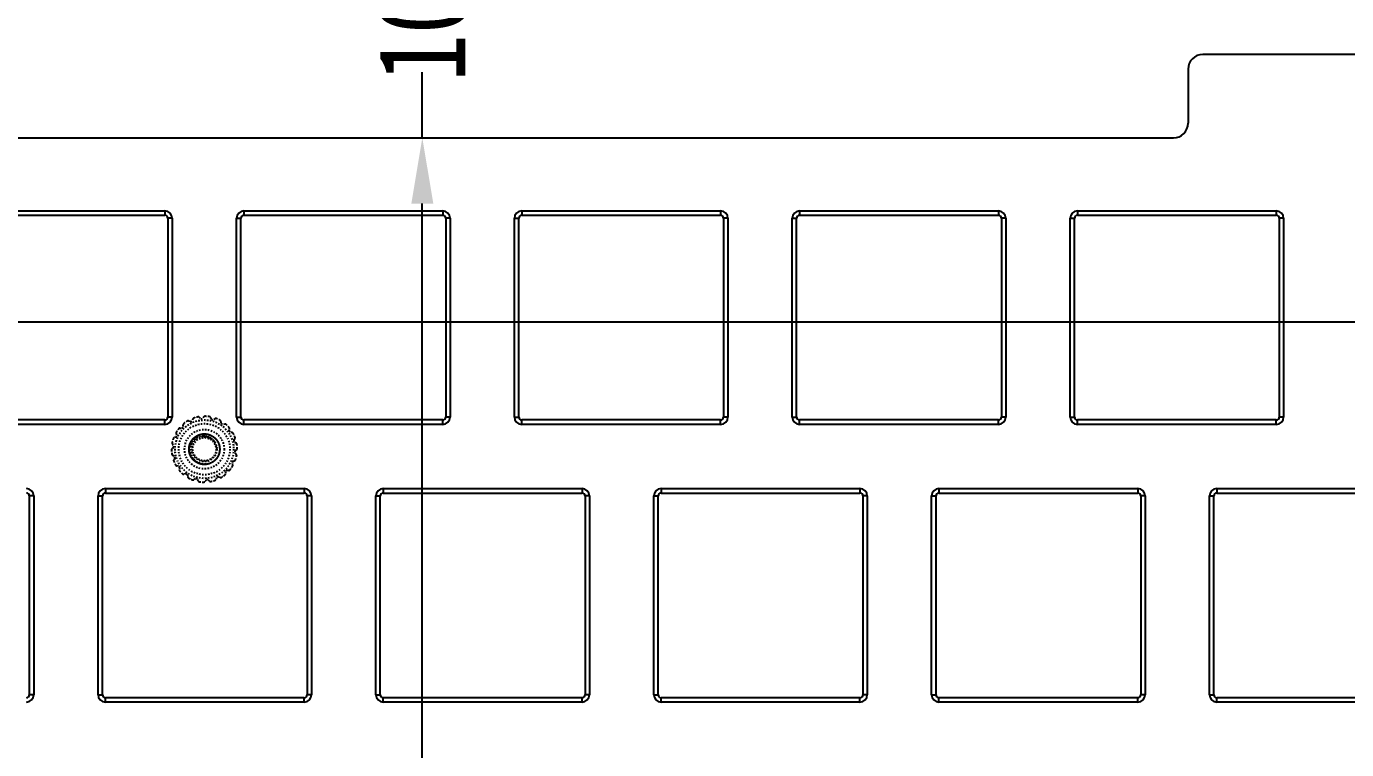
# Model space of a CAD drawing. Header units: inches. Extents: x 1466 to 2556, y -36 to 323.
# Drawn here: x 2303.3 to 2393.6, y 199.4 to 248.9 of the extents above; entities that cross this region are included whole.
import ezdxf

# ---------------------------------------------------------------- set-up
doc = ezdxf.new("R2010")
doc.units = ezdxf.units.IN
doc.header["$LTSCALE"] = 0.909449
doc.header["$MEASUREMENT"] = 0
doc.header["$PDMODE"] = 3
doc.header["$PDSIZE"] = 0.3125
doc.linetypes.add('HIDDEN', pattern=[0.2, 0.1, -0.1])
doc.linetypes.add('PHANTOM', pattern=[0.8, 0.45, -0.05, 0.1, -0.05, 0.1, -0.05])
doc.layers.get('0').update_dxf_attribs({"linetype": 'CONTINUOUS'})
doc.layers.get('Defpoints').update_dxf_attribs({"linetype": 'CONTINUOUS'})
doc.layers.add('DEFAULT_2', color=8, linetype='HIDDEN')
doc.layers.add('DEFAULT_3', color=7, linetype='PHANTOM')
doc.styles.get("Standard").update_dxf_attribs({"font": 'txt', "width": 0.8})
doc.dimstyles.get("Standard").update_dxf_attribs({"dimtxt": 6, "dimasz": 4.5, "dimexe": 1, "dimexo": 1, "dimgap": 0.09, "dimtad": 0, "dimzin": 1, "dimdsep": 46, "dimtxsty": 'STANDARD', "dimcen": 0.09, "dimclrd": 5, "dimclre": 5, "dimclrt": 1, "dimadec": 0, "dimazin": 0, "dimtp": 0.01, "dimtm": 0.01, "dimtfac": 1, "dimtofl": 0, "dimtmove": 0, "dimatfit": 3, "dimfxl": 1, "dimtolj": 1, "dimtzin": 4, "dimarcsym": 0})

# ---------------------------------------------------------------- blocks, each defined once
blk = doc.blocks.new('*D49')
at = {"layer": 'DEFAULT_3', "color": 3, "linetype": 'ByBlock', "lineweight": -2}
for p, q in [((2161.683, 224.462), (2161.683, 229.641)), ((2474.278, 224.462), (2474.278, 229.641)), ((2161.683, 228.641), (2157.183, 228.641)), ((2469.778, 228.641), (2166.183, 228.641))]:
    blk.add_line(p, q, dxfattribs=at)
at = {"layer": 'DEFAULT_3', "color": 3, "linetype": 'ByBlock'}
for points in [[(2166.183, 229.391), (2166.183, 227.891), (2161.683, 228.641)], [(2469.778, 229.391), (2469.778, 227.891), (2474.278, 228.641)]]:
    blk.add_solid(points, dxfattribs=at)
at = {"layer": 'Defpoints', "color": 0, "linetype": 'ByBlock'}
for p in [(2161.683, 228.641), (2161.683, 223.462), (2474.278, 223.462)]:
    blk.add_point(p, dxfattribs=at)
at = {"layer": 'DEFAULT_3', "color": 3, "linetype": 'ByBlock', "insert": (2137.493, 228.641), "char_height": 6, "attachment_point": 5}
blk.add_mtext('\\A1;312.60%%P0.10', dxfattribs=at)
blk = doc.blocks.new('*D52')
at = {"layer": 'DEFAULT_3', "color": 3, "linetype": 'ByBlock', "lineweight": -2}
for p, q in [((2330.352, 241.247), (2330.352, 245.747)), ((2320.713, 241.247), (2331.352, 241.247)), ((2330.352, 138.447), (2330.352, 236.747)), ((2316.713, 133.947), (2331.352, 133.947))]:
    blk.add_line(p, q, dxfattribs=at)
at = {"layer": 'DEFAULT_3', "color": 3, "linetype": 'ByBlock'}
for points in [[(2329.602, 236.747), (2331.102, 236.747), (2330.352, 241.247)], [(2329.602, 138.447), (2331.102, 138.447), (2330.352, 133.947)]]:
    blk.add_solid(points, dxfattribs=at)
at = {"layer": 'Defpoints', "color": 0, "linetype": 'ByBlock'}
for p in [(2319.713, 241.247), (2315.713, 133.947), (2330.352, 133.947)]:
    blk.add_point(p, dxfattribs=at)
at = {"layer": 'DEFAULT_3', "color": 3, "linetype": 'ByBlock', "insert": (2330.352, 263.037), "char_height": 6, "attachment_point": 5, "rotation": 90}
blk.add_mtext('\\A1;107.30%%P0.1', dxfattribs=at)

msp = doc.modelspace()

# ---------------------------------------------------------------- linework, layer by layer
at = {"color": 7, "linetype": 'Continuous'}
for p, q in [((2445.713, 246.947), (2383.713, 246.947)), ((2382.713, 245.947), (2382.713, 242.247)), ((2257.713, 241.247), (2381.713, 241.247)), ((2299.148, 236.247), (2312.748, 236.247)), ((2299.148, 235.947), (2312.748, 235.947)), ((2312.748, 236.247), (2312.748, 235.947)), ((2312.948, 235.747), (2312.948, 222.147)), ((2313.248, 235.747), (2312.948, 235.747)), ((2313.248, 235.747), (2313.248, 222.147)), ((2317.648, 222.147), (2317.648, 235.747)), ((2317.648, 235.747), (2317.948, 235.747)), ((2317.948, 222.147), (2317.948, 235.747)), ((2318.148, 236.247), (2318.148, 235.947)), ((2318.148, 236.247), (2331.748, 236.247)), ((2318.148, 235.947), (2331.748, 235.947)), ((2331.748, 236.247), (2331.748, 235.947)), ((2331.948, 235.747), (2331.948, 222.147)), ((2332.248, 235.747), (2331.948, 235.747)), ((2332.248, 235.747), (2332.248, 222.147)), ((2336.648, 222.147), (2336.648, 235.747)), ((2336.648, 235.747), (2336.948, 235.747)), ((2336.948, 222.147), (2336.948, 235.747)), ((2337.148, 236.247), (2337.148, 235.947)), ((2337.148, 236.247), (2350.748, 236.247)), ((2337.148, 235.947), (2350.748, 235.947)), ((2350.748, 236.247), (2350.748, 235.947)), ((2350.948, 235.747), (2350.948, 222.147)), ((2351.248, 235.747), (2350.948, 235.747)), ((2351.248, 235.747), (2351.248, 222.147)), ((2355.648, 222.147), (2355.648, 235.747)), ((2355.648, 235.747), (2355.948, 235.747)), ((2355.948, 222.147), (2355.948, 235.747)), ((2356.148, 236.247), (2356.148, 235.947)), ((2356.148, 236.247), (2369.748, 236.247)), ((2356.148, 235.947), (2369.748, 235.947)), ((2369.748, 236.247), (2369.748, 235.947)), ((2370.248, 235.747), (2369.948, 235.747)), ((2369.948, 235.747), (2369.948, 222.147)), ((2370.248, 235.747), (2370.248, 222.147)), ((2374.648, 235.747), (2374.948, 235.747)), ((2374.648, 222.147), (2374.648, 235.747)), ((2374.948, 222.147), (2374.948, 235.747)), ((2375.148, 236.247), (2388.748, 236.247)), ((2375.148, 236.247), (2375.148, 235.947)), ((2375.148, 235.947), (2388.748, 235.947)), ((2388.748, 236.247), (2388.748, 235.947)), ((2389.248, 235.747), (2388.948, 235.747)), ((2388.948, 235.747), (2388.948, 222.147)), ((2389.248, 235.747), (2389.248, 222.147)), ((2313.248, 222.147), (2312.948, 222.147)), ((2317.648, 222.147), (2317.948, 222.147)), ((2332.248, 222.147), (2331.948, 222.147)), ((2336.648, 222.147), (2336.948, 222.147)), ((2351.248, 222.147), (2350.948, 222.147)), ((2355.648, 222.147), (2355.948, 222.147)), ((2370.248, 222.147), (2369.948, 222.147)), ((2374.648, 222.147), (2374.948, 222.147)), ((2389.248, 222.147), (2388.948, 222.147)), ((2312.748, 221.947), (2299.148, 221.947)), ((2312.748, 221.647), (2299.148, 221.647)), ((2312.748, 221.647), (2312.748, 221.947)), ((2318.148, 221.647), (2318.148, 221.947)), ((2331.748, 221.947), (2318.148, 221.947)), ((2331.748, 221.647), (2318.148, 221.647)), ((2331.748, 221.647), (2331.748, 221.947)), ((2337.148, 221.647), (2337.148, 221.947)), ((2350.748, 221.947), (2337.148, 221.947)), ((2350.748, 221.647), (2337.148, 221.647)), ((2350.748, 221.647), (2350.748, 221.947)), ((2369.748, 221.947), (2356.148, 221.947)), ((2356.148, 221.647), (2356.148, 221.947)), ((2369.748, 221.647), (2356.148, 221.647)), ((2369.748, 221.647), (2369.748, 221.947)), ((2388.748, 221.947), (2375.148, 221.947)), ((2375.148, 221.647), (2375.148, 221.947)), ((2388.748, 221.647), (2375.148, 221.647)), ((2388.748, 221.647), (2388.748, 221.947)), ((2303.478, 216.747), (2303.478, 203.147)), ((2303.778, 216.747), (2303.478, 216.747)), ((2303.778, 216.747), (2303.778, 203.147)), ((2308.178, 203.147), (2308.178, 216.747)), ((2308.178, 216.747), (2308.478, 216.747)), ((2308.478, 203.147), (2308.478, 216.747)), ((2308.678, 217.247), (2308.678, 216.947)), ((2308.678, 217.247), (2322.278, 217.247)), ((2308.678, 216.947), (2322.278, 216.947)), ((2322.278, 217.247), (2322.278, 216.947)), ((2322.478, 216.747), (2322.478, 203.147)), ((2322.778, 216.747), (2322.478, 216.747)), ((2322.778, 216.747), (2322.778, 203.147)), ((2327.178, 203.147), (2327.178, 216.747)), ((2327.178, 216.747), (2327.478, 216.747)), ((2327.478, 203.147), (2327.478, 216.747)), ((2327.678, 217.247), (2327.678, 216.947)), ((2327.678, 217.247), (2341.278, 217.247)), ((2327.678, 216.947), (2341.278, 216.947)), ((2341.278, 217.247), (2341.278, 216.947)), ((2341.478, 216.747), (2341.478, 203.147)), ((2341.778, 216.747), (2341.478, 216.747)), ((2341.778, 216.747), (2341.778, 203.147)), ((2346.178, 203.147), (2346.178, 216.747)), ((2346.178, 216.747), (2346.478, 216.747)), ((2346.478, 203.147), (2346.478, 216.747)), ((2346.678, 217.247), (2346.678, 216.947)), ((2346.678, 217.247), (2360.278, 217.247)), ((2346.678, 216.947), (2360.278, 216.947)), ((2360.278, 217.247), (2360.278, 216.947)), ((2360.778, 216.747), (2360.478, 216.747)), ((2360.478, 216.747), (2360.478, 203.147)), ((2360.778, 216.747), (2360.778, 203.147)), ((2365.178, 216.747), (2365.478, 216.747)), ((2365.178, 203.147), (2365.178, 216.747)), ((2365.478, 203.147), (2365.478, 216.747)), ((2365.678, 217.247), (2379.278, 217.247)), ((2365.678, 217.247), (2365.678, 216.947)), ((2365.678, 216.947), (2379.278, 216.947)), ((2379.278, 217.247), (2379.278, 216.947)), ((2379.778, 216.747), (2379.478, 216.747)), ((2379.478, 216.747), (2379.478, 203.147)), ((2379.778, 216.747), (2379.778, 203.147)), ((2384.178, 216.747), (2384.478, 216.747)), ((2384.178, 203.147), (2384.178, 216.747)), ((2384.478, 203.147), (2384.478, 216.747)), ((2384.678, 217.247), (2398.278, 217.247)), ((2384.678, 217.247), (2384.678, 216.947)), ((2384.678, 216.947), (2398.278, 216.947)), ((2303.778, 203.147), (2303.478, 203.147)), ((2308.178, 203.147), (2308.478, 203.147)), ((2322.778, 203.147), (2322.478, 203.147)), ((2327.178, 203.147), (2327.478, 203.147)), ((2341.778, 203.147), (2341.478, 203.147)), ((2346.178, 203.147), (2346.478, 203.147)), ((2360.778, 203.147), (2360.478, 203.147)), ((2365.178, 203.147), (2365.478, 203.147)), ((2379.778, 203.147), (2379.478, 203.147)), ((2384.178, 203.147), (2384.478, 203.147)), ((2308.678, 202.647), (2308.678, 202.947)), ((2322.278, 202.947), (2308.678, 202.947)), ((2322.278, 202.647), (2308.678, 202.647)), ((2322.278, 202.647), (2322.278, 202.947)), ((2327.678, 202.647), (2327.678, 202.947)), ((2341.278, 202.947), (2327.678, 202.947)), ((2341.278, 202.647), (2327.678, 202.647)), ((2341.278, 202.647), (2341.278, 202.947)), ((2360.278, 202.947), (2346.678, 202.947)), ((2346.678, 202.647), (2346.678, 202.947)), ((2360.278, 202.647), (2346.678, 202.647)), ((2360.278, 202.647), (2360.278, 202.947)), ((2379.278, 202.947), (2365.678, 202.947)), ((2365.678, 202.647), (2365.678, 202.947)), ((2379.278, 202.647), (2365.678, 202.647)), ((2379.278, 202.647), (2379.278, 202.947)), ((2398.278, 202.947), (2384.678, 202.947)), ((2384.678, 202.647), (2384.678, 202.947)), ((2398.278, 202.647), (2384.678, 202.647))]:
    msp.add_line(p, q, dxfattribs=at)
for centre, radius, start, end in [((2383.713, 245.947), 1, 90, 180), ((2381.713, 242.247), 1, 270, 0), ((2312.748, 235.747), 0.5, 0, 90), ((2312.748, 235.747), 0.2, 0, 90), ((2318.148, 235.747), 0.5, 90, 180), ((2318.148, 235.747), 0.2, 90, 180), ((2331.748, 235.747), 0.5, 0, 90), ((2331.748, 235.747), 0.2, 0, 90), ((2337.148, 235.747), 0.5, 90, 180), ((2337.148, 235.747), 0.2, 90, 180), ((2350.748, 235.747), 0.5, 0, 90), ((2350.748, 235.747), 0.2, 0, 90), ((2356.148, 235.747), 0.5, 90, 180), ((2356.148, 235.747), 0.2, 90, 180), ((2369.748, 235.747), 0.5, 0, 90), ((2369.748, 235.747), 0.2, 0, 90), ((2375.148, 235.747), 0.5, 90, 180), ((2375.148, 235.747), 0.2, 90, 180), ((2388.748, 235.747), 0.5, 0, 90), ((2388.748, 235.747), 0.2, 0, 90), ((2312.748, 222.147), 0.5, 270, 0), ((2312.748, 222.147), 0.2, 270, 0), ((2318.148, 222.147), 0.5, 180, 270), ((2318.148, 222.147), 0.2, 180, 270), ((2331.748, 222.147), 0.5, 270, 360), ((2331.748, 222.147), 0.2, 270, 0), ((2337.148, 222.147), 0.5, 180, 270), ((2337.148, 222.147), 0.2, 180, 270), ((2350.748, 222.147), 0.5, 270, 0), ((2350.748, 222.147), 0.2, 270, 0), ((2356.148, 222.147), 0.5, 180, 270), ((2356.148, 222.147), 0.2, 180, 270), ((2369.748, 222.147), 0.5, 270, 0), ((2369.748, 222.147), 0.2, 270, 0), ((2375.148, 222.147), 0.5, 180, 270), ((2375.148, 222.147), 0.2, 180, 270), ((2388.748, 222.147), 0.5, 270, 360), ((2388.748, 222.147), 0.2, 270, 0), ((2303.278, 216.747), 0.5, 0, 90), ((2303.278, 216.747), 0.2, 0, 90), ((2308.678, 216.747), 0.5, 90, 180), ((2308.678, 216.747), 0.2, 90, 180), ((2322.278, 216.747), 0.5, 0, 90), ((2322.278, 216.747), 0.2, 0, 90), ((2327.678, 216.747), 0.5, 90, 180), ((2327.678, 216.747), 0.2, 90, 180), ((2341.278, 216.747), 0.5, 0, 90), ((2341.278, 216.747), 0.2, 0, 90), ((2346.678, 216.747), 0.5, 90, 180), ((2346.678, 216.747), 0.2, 90, 180), ((2360.278, 216.747), 0.5, 0, 90), ((2360.278, 216.747), 0.2, 0, 90), ((2365.678, 216.747), 0.5, 90, 180), ((2365.678, 216.747), 0.2, 90, 180), ((2379.278, 216.747), 0.5, 0, 90), ((2379.278, 216.747), 0.2, 0, 90), ((2384.678, 216.747), 0.5, 90, 180), ((2384.678, 216.747), 0.2, 90, 180), ((2303.278, 203.147), 0.5, 270, 0), ((2303.278, 203.147), 0.2, 270, 0), ((2308.678, 203.147), 0.5, 180, 270), ((2308.678, 203.147), 0.2, 180, 270), ((2322.278, 203.147), 0.5, 270, 0), ((2322.278, 203.147), 0.2, 270, 0), ((2327.678, 203.147), 0.5, 180, 270), ((2327.678, 203.147), 0.2, 180, 270), ((2341.278, 203.147), 0.5, 270, 360), ((2341.278, 203.147), 0.2, 270, 0), ((2346.678, 203.147), 0.5, 180, 270), ((2346.678, 203.147), 0.2, 180, 270), ((2360.278, 203.147), 0.5, 270, 0), ((2360.278, 203.147), 0.2, 270, 0), ((2365.678, 203.147), 0.5, 180, 270), ((2365.678, 203.147), 0.2, 180, 270), ((2379.278, 203.147), 0.5, 270, 360), ((2379.278, 203.147), 0.2, 270, 0), ((2384.678, 203.147), 0.5, 180, 270), ((2384.678, 203.147), 0.2, 180, 270)]:
    msp.add_arc(centre, radius, start, end, dxfattribs=at)
at = {"layer": 'DEFAULT_2', "color": 8, "linetype": 'HIDDEN'}
for p, q in [((2315.194, 222.051), (2315.088, 222.138)), ((2315.418, 222.162), (2315.333, 222.063)), ((2315.929, 222.011), (2315.859, 222.129)), ((2313.771, 221.394), (2313.901, 221.395)), ((2314, 221.494), (2314.002, 221.624)), ((2314.49, 221.837), (2314.36, 221.883)), ((2314.662, 222.018), (2314.616, 221.896)), ((2316.177, 222.038), (2316.064, 221.975)), ((2316.606, 221.722), (2316.581, 221.857)), ((2316.849, 221.663), (2316.721, 221.642)), ((2317.143, 221.219), (2317.166, 221.355)), ((2313.262, 220.302), (2313.344, 220.201)), ((2313.499, 220.779), (2313.37, 220.73)), ((2313.515, 221.028), (2313.558, 220.905)), ((2315.448, 220.797), (2315.448, 220.994)), ((2317.351, 221.08), (2317.224, 221.105)), ((2317.476, 220.563), (2317.544, 220.682)), ((2317.624, 220.361), (2317.512, 220.428)), ((2313.332, 220.062), (2313.228, 219.972)), ((2313.384, 219.466), (2313.273, 219.532)), ((2317.552, 219.693), (2317.635, 219.592)), ((2317.565, 219.832), (2317.669, 219.921)), ((2313.42, 219.331), (2313.353, 219.211)), ((2313.673, 218.789), (2313.546, 218.813)), ((2313.753, 218.675), (2313.731, 218.539)), ((2317.125, 218.5), (2316.996, 218.498)), ((2317.339, 218.988), (2317.382, 218.866)), ((2317.398, 219.115), (2317.526, 219.164)), ((2314.176, 218.252), (2314.048, 218.231)), ((2314.291, 218.172), (2314.316, 218.037)), ((2314.833, 217.919), (2314.719, 217.855)), ((2314.968, 217.883), (2315.038, 217.764)), ((2315.563, 217.831), (2315.479, 217.732)), ((2315.703, 217.843), (2315.809, 217.756)), ((2316.28, 217.998), (2316.234, 217.876)), ((2316.407, 218.057), (2316.537, 218.011)), ((2316.897, 218.4), (2316.895, 218.27))]:
    msp.add_line(p, q, dxfattribs=at)
for radius in [2, 1.75, 1.35, 0.85, 0.8]:
    msp.add_circle((2315.448, 219.947), radius, dxfattribs=at)
for centre, radius, start, end in [((2314.756, 221.982), 0.1, 108.78772, 159.31073), ((2315.448, 219.947), 2.25, 101.21228, 108.78772), ((2315.03, 222.056), 0.1, 50.68927, 101.21228), ((2315.494, 222.096), 0.1, 88.78772, 139.31073), ((2315.448, 219.947), 2.25, 81.21228, 88.78772), ((2315.777, 222.072), 0.1, 30.68927, 81.21228), ((2315.448, 219.947), 2.25, 141.21228, 148.78772), ((2313.772, 221.294), 0.1, 90.68927, 141.21228), ((2313.9, 221.495), 0.1, 270.68927, 359.31073), ((2314.102, 221.623), 0.1, 128.78772, 179.31073), ((2315.448, 219.947), 2.25, 121.21228, 128.78772), ((2314.334, 221.786), 0.1, 70.68927, 121.21228), ((2314.523, 221.931), 0.1, 250.68927, 339.31073), ((2315.258, 222.128), 0.1, 230.68927, 319.31073), ((2316.015, 222.062), 0.1, 210.68927, 299.31073), ((2316.226, 221.951), 0.1, 68.78772, 119.31073), ((2315.448, 219.947), 2.25, 61.21228, 68.78772), ((2316.484, 221.831), 0.1, 10.68927, 61.21228), ((2316.704, 221.741), 0.1, 190.68927, 279.31073), ((2316.865, 221.564), 0.1, 48.78772, 99.31073), ((2315.448, 219.947), 2.25, 41.21228, 48.78772), ((2317.066, 221.363), 0.1, 350.68927, 41.21228), ((2317.242, 221.203), 0.1, 170.68927, 259.31073), ((2313.339, 220.365), 0.1, 168.78772, 219.31073), ((2315.448, 219.947), 2.25, 161.21228, 168.78772), ((2313.413, 220.639), 0.1, 110.68927, 161.21228), ((2313.464, 220.872), 0.1, 290.68927, 19.31073), ((2313.61, 221.061), 0.1, 148.78772, 199.31073), ((2317.333, 220.982), 0.1, 28.78772, 79.31073), ((2315.448, 219.947), 2.25, 21.21228, 28.78772), ((2317.564, 220.514), 0.1, 150.68927, 239.31073), ((2317.453, 220.725), 0.1, 330.68927, 21.21228), ((2317.573, 220.275), 0.1, 8.78772, 59.31073), ((2315.448, 219.947), 2.25, 1.21228, 8.78772), ((2313.299, 219.901), 0.1, 130.68927, 181.21228), ((2315.448, 219.947), 2.25, 181.21228, 188.78772), ((2313.324, 219.618), 0.1, 188.78772, 239.31073), ((2313.267, 220.138), 0.1, 310.68927, 39.31073), ((2313.333, 219.38), 0.1, 330.68927, 59.31073), ((2317.63, 219.756), 0.1, 130.68927, 219.31073), ((2315.448, 219.947), 2.25, 341.21228, 348.78772), ((2317.557, 219.529), 0.1, 348.78772, 39.31073), ((2317.598, 219.992), 0.1, 310.68927, 1.21228), ((2313.444, 219.169), 0.1, 150.68927, 201.21228), ((2315.448, 219.947), 2.25, 201.21228, 208.78772), ((2313.564, 218.911), 0.1, 208.78772, 259.31073), ((2313.655, 218.691), 0.1, 350.68927, 79.31073), ((2313.831, 218.53), 0.1, 170.68927, 221.21228), ((2316.997, 218.398), 0.1, 90.68927, 179.31073), ((2317.124, 218.6), 0.1, 270.68927, 321.21228), ((2315.448, 219.947), 2.25, 321.21228, 328.78772), ((2317.433, 219.021), 0.1, 110.68927, 199.31073), ((2317.287, 218.833), 0.1, 328.78772, 19.31073), ((2317.484, 219.254), 0.1, 290.68927, 341.21228), ((2315.448, 219.947), 2.25, 221.21228, 228.78772), ((2314.032, 218.329), 0.1, 228.78772, 279.31073), ((2314.192, 218.153), 0.1, 10.68927, 99.31073), ((2314.413, 218.063), 0.1, 190.68927, 241.21228), ((2315.448, 219.947), 2.25, 241.21228, 248.78772), ((2314.67, 217.942), 0.1, 248.78772, 299.31073), ((2314.882, 217.832), 0.1, 30.68927, 119.31073), ((2315.12, 217.822), 0.1, 210.68927, 261.21228), ((2315.448, 219.947), 2.25, 261.21228, 268.78772), ((2315.403, 217.797), 0.1, 268.78772, 319.31073), ((2315.639, 217.765), 0.1, 50.68927, 139.31073), ((2315.866, 217.838), 0.1, 230.68927, 281.21228), ((2315.448, 219.947), 2.25, 281.21228, 288.78772), ((2316.141, 217.911), 0.1, 288.78772, 339.31073), ((2316.374, 217.962), 0.1, 70.68927, 159.31073), ((2316.563, 218.108), 0.1, 250.68927, 301.21228), ((2315.448, 219.947), 2.25, 301.21228, 308.78772), ((2316.795, 218.271), 0.1, 308.78772, 359.31073)]:
    msp.add_arc(centre, radius, start, end, dxfattribs=at)
for points, knots in [([(2315.448, 220.994), (2315.544, 220.994), (2315.737, 220.968), (2316.004, 220.85), (2316.229, 220.666), (2316.394, 220.426), (2316.49, 220.15), (2316.505, 219.859), (2316.442, 219.575), (2316.303, 219.319), (2316.1, 219.109), (2315.848, 218.964), (2315.612, 218.904), (2315.42, 218.896), (2315.228, 218.915), (2315.042, 218.973), (2314.874, 219.067), (2314.759, 219.154), (2314.656, 219.257), (2314.569, 219.372), (2314.498, 219.498), (2314.446, 219.633), (2314.412, 219.774), (2314.398, 219.917), (2314.404, 220.062), (2314.43, 220.204), (2314.475, 220.342), (2314.538, 220.472), (2314.619, 220.592), (2314.715, 220.7), (2314.826, 220.793), (2314.948, 220.871), (2315.079, 220.931), (2315.264, 220.986), (2315.458, 221.002), (2315.649, 220.978), (2315.835, 220.929), (2316.009, 220.84), (2316.16, 220.72), (2316.292, 220.581), (2316.419, 220.373), (2316.499, 220.093), (2316.499, 219.802), (2316.395, 219.43), (2316.077, 219.041), (2315.602, 218.879), (2315.217, 218.912), (2314.944, 219.013), (2314.709, 219.186), (2314.56, 219.378), (2314.475, 219.551), (2314.415, 219.734), (2314.393, 219.927), (2314.412, 220.119), (2314.456, 220.306), (2314.539, 220.483), (2314.655, 220.636), (2314.758, 220.739), (2314.873, 220.826), (2314.999, 220.897), (2315.134, 220.95), (2315.275, 220.983), (2315.418, 220.997), (2315.563, 220.991), (2315.705, 220.966), (2315.843, 220.921), (2315.973, 220.857), (2316.093, 220.777), (2316.201, 220.68), (2316.295, 220.57), (2316.372, 220.448), (2316.432, 220.316), (2316.474, 220.178), (2316.503, 219.987), (2316.489, 219.745), (2316.396, 219.469), (2316.229, 219.229), (2316.005, 219.043), (2315.738, 218.927), (2315.45, 218.886), (2315.161, 218.926), (2314.894, 219.042), (2314.669, 219.228), (2314.502, 219.467), (2314.408, 219.742), (2314.391, 220.033), (2314.433, 220.223), (2314.467, 220.313)], [0, 0, 0, 0, 0.015621, 0.031242, 0.046862, 0.062483, 0.078103, 0.093723, 0.109344, 0.124965, 0.140586, 0.156207, 0.171827, 0.179656, 0.187485, 0.203106, 0.210935, 0.218764, 0.226593, 0.234422, 0.242251, 0.25008, 0.257908, 0.265738, 0.273566, 0.281395, 0.289224, 0.297053, 0.304882, 0.312711, 0.32054, 0.328369, 0.336198, 0.344027, 0.359649, 0.367478, 0.375306, 0.390927, 0.398756, 0.406585, 0.422206, 0.437826, 0.453447, 0.469068, 0.500019, 0.530969, 0.54659, 0.562211, 0.577831, 0.593452, 0.60128, 0.609109, 0.62473, 0.632559, 0.640388, 0.65601, 0.663839, 0.671669, 0.679498, 0.687327, 0.695156, 0.702984, 0.710814, 0.718643, 0.726472, 0.7343, 0.742129, 0.749958, 0.757787, 0.765615, 0.773444, 0.781273, 0.789102, 0.796931, 0.812552, 0.828172, 0.843793, 0.859414, 0.875036, 0.890657, 0.906277, 0.921898, 0.937518, 0.953138, 0.968758, 0.984379, 1, 1, 1, 1]), ([(2314.762, 219.155), (2314.69, 219.218), (2314.561, 219.364), (2314.458, 219.584), (2314.412, 219.771), (2314.393, 219.963), (2314.42, 220.205), (2314.528, 220.475), (2314.707, 220.705), (2314.941, 220.879), (2315.214, 220.981), (2315.504, 221.007), (2315.79, 220.951), (2316.051, 220.82), (2316.265, 220.623), (2316.393, 220.417), (2316.459, 220.236), (2316.489, 220.094), (2316.499, 219.95), (2316.49, 219.805), (2316.46, 219.664), (2316.396, 219.482), (2316.294, 219.316), (2316.162, 219.176), (2316.05, 219.085), (2315.925, 219.011), (2315.792, 218.954), (2315.653, 218.916), (2315.509, 218.898), (2315.365, 218.9), (2315.222, 218.921), (2315.083, 218.961), (2314.907, 219.041), (2314.75, 219.156), (2314.621, 219.299), (2314.513, 219.458), (2314.439, 219.639), (2314.404, 219.828), (2314.396, 220.021), (2314.435, 220.26), (2314.538, 220.481), (2314.654, 220.634), (2314.79, 220.771), (2314.993, 220.905), (2315.271, 220.992), (2315.562, 221.002), (2315.844, 220.93), (2316.097, 220.786), (2316.267, 220.612), (2316.371, 220.45), (2316.452, 220.275), (2316.505, 220.038), (2316.493, 219.795), (2316.443, 219.609), (2316.369, 219.431), (2316.259, 219.271), (2316.119, 219.138), (2315.963, 219.026), (2315.785, 218.946), (2315.596, 218.906), (2315.452, 218.896), (2315.308, 218.906), (2315.166, 218.935), (2315.029, 218.983), (2314.901, 219.05), (2314.783, 219.134), (2314.678, 219.233), (2314.587, 219.345), (2314.488, 219.51), (2314.424, 219.694), (2314.399, 219.885), (2314.401, 220.03), (2314.422, 220.173), (2314.463, 220.312), (2314.522, 220.444), (2314.625, 220.607), (2314.761, 220.747), (2314.92, 220.855), (2315.092, 220.94), (2315.328, 221), (2315.619, 220.994), (2315.897, 220.907), (2316.142, 220.75), (2316.334, 220.53), (2316.46, 220.267), (2316.508, 219.98), (2316.483, 219.738), (2316.423, 219.555), (2316.339, 219.382), (2316.191, 219.189), (2316.035, 219.073), (2315.95, 219.027)], [0, 0, 0, 0, 0.01561, 0.031221, 0.039045, 0.046868, 0.062479, 0.078089, 0.093699, 0.10931, 0.12492, 0.140531, 0.156141, 0.171752, 0.187361, 0.202972, 0.210796, 0.21862, 0.226444, 0.234268, 0.242091, 0.249915, 0.265526, 0.27335, 0.281173, 0.288997, 0.296821, 0.304645, 0.312468, 0.320292, 0.328116, 0.33594, 0.343764, 0.359376, 0.367199, 0.375023, 0.390634, 0.398458, 0.406281, 0.421892, 0.437502, 0.445326, 0.45315, 0.46876, 0.48437, 0.499981, 0.515591, 0.531202, 0.546813, 0.554636, 0.56246, 0.57807, 0.593681, 0.601504, 0.609328, 0.624939, 0.632763, 0.640587, 0.656198, 0.664022, 0.671846, 0.67967, 0.687494, 0.695317, 0.703141, 0.710965, 0.718789, 0.726612, 0.734436, 0.750047, 0.757871, 0.765695, 0.773518, 0.781342, 0.789166, 0.79699, 0.812601, 0.820425, 0.828248, 0.843859, 0.859469, 0.87508, 0.89069, 0.9063, 0.921911, 0.937521, 0.953131, 0.960955, 0.968779, 0.98439, 1, 1, 1, 1]), ([(2314.467, 220.313), (2314.5, 220.403), (2314.593, 220.574), (2314.796, 220.783), (2315.048, 220.93), (2315.33, 221.001), (2315.622, 220.994), (2315.9, 220.906), (2316.144, 220.748), (2316.335, 220.528), (2316.461, 220.265), (2316.508, 219.978), (2316.482, 219.736), (2316.423, 219.553), (2316.338, 219.38), (2316.219, 219.226), (2316.072, 219.101), (2315.95, 219.024), (2315.818, 218.963), (2315.68, 218.922), (2315.537, 218.9), (2315.392, 218.898), (2315.249, 218.915), (2315.109, 218.952), (2314.975, 219.008), (2314.851, 219.082), (2314.738, 219.173), (2314.638, 219.277), (2314.554, 219.395), (2314.487, 219.523), (2314.438, 219.659), (2314.408, 219.801), (2314.397, 219.945), (2314.41, 220.137), (2314.463, 220.325), (2314.552, 220.496), (2314.664, 220.653), (2314.807, 220.785), (2314.972, 220.884), (2315.149, 220.959), (2315.388, 221.006), (2315.679, 220.983), (2315.951, 220.88), (2316.264, 220.653), (2316.517, 220.22), (2316.503, 219.717), (2316.337, 219.369), (2316.147, 219.148), (2315.903, 218.989), (2315.671, 218.915), (2315.479, 218.896), (2315.287, 218.904), (2315.098, 218.951), (2314.925, 219.036), (2314.765, 219.143), (2314.629, 219.282), (2314.525, 219.445), (2314.465, 219.576), (2314.424, 219.715), (2314.401, 219.858), (2314.399, 220.003), (2314.417, 220.146), (2314.454, 220.286), (2314.51, 220.419), (2314.583, 220.544), (2314.674, 220.657), (2314.779, 220.756), (2314.896, 220.841), (2315.024, 220.908), (2315.16, 220.957), (2315.302, 220.987), (2315.446, 220.997), (2315.59, 220.988), (2315.779, 220.949), (2316.002, 220.852), (2316.227, 220.667), (2316.393, 220.428), (2316.489, 220.153), (2316.505, 219.862), (2316.443, 219.577), (2316.304, 219.321), (2316.102, 219.111), (2315.85, 218.965), (2315.568, 218.892), (2315.276, 218.9), (2314.998, 218.986), (2314.835, 219.092), (2314.762, 219.155)], [0, 0, 0, 0, 0.015621, 0.031242, 0.046862, 0.062483, 0.078103, 0.093724, 0.109344, 0.124965, 0.140586, 0.156207, 0.171828, 0.179656, 0.187485, 0.203106, 0.210935, 0.218764, 0.226593, 0.234422, 0.242251, 0.25008, 0.257908, 0.265738, 0.273566, 0.281395, 0.289224, 0.297053, 0.304882, 0.312711, 0.32054, 0.328369, 0.336198, 0.344027, 0.359649, 0.367478, 0.375306, 0.390928, 0.398756, 0.406585, 0.422206, 0.437826, 0.453447, 0.469068, 0.500019, 0.530969, 0.54659, 0.562211, 0.577831, 0.593452, 0.60128, 0.609109, 0.62473, 0.632559, 0.640388, 0.65601, 0.663839, 0.671669, 0.679498, 0.687327, 0.695156, 0.702985, 0.710814, 0.718643, 0.726472, 0.7343, 0.742129, 0.749958, 0.757787, 0.765615, 0.773444, 0.781273, 0.789102, 0.796931, 0.812552, 0.828172, 0.843793, 0.859414, 0.875036, 0.890657, 0.906277, 0.921898, 0.937518, 0.953138, 0.968758, 0.984379, 1, 1, 1, 1]), ([(2315.95, 219.027), (2315.869, 218.987), (2315.694, 218.927), (2315.417, 218.907), (2315.191, 218.954), (2315.022, 219.026), (2314.865, 219.12), (2314.695, 219.277), (2314.574, 219.474), (2314.512, 219.647), (2314.476, 219.826), (2314.478, 220.012), (2314.519, 220.191), (2314.568, 220.319), (2314.636, 220.439), (2314.72, 220.548), (2314.819, 220.644), (2314.931, 220.723), (2315.054, 220.786), (2315.184, 220.83), (2315.32, 220.854), (2315.458, 220.857), (2315.594, 220.839), (2315.726, 220.801), (2315.851, 220.743), (2316.003, 220.641), (2316.099, 220.539), (2316.15, 220.463)], [0, 0, 0, 0, 0.062455, 0.124897, 0.18734, 0.218634, 0.249924, 0.312354, 0.374781, 0.406067, 0.437353, 0.499767, 0.531049, 0.562332, 0.593615, 0.624897, 0.656176, 0.687452, 0.718731, 0.75001, 0.781289, 0.812567, 0.843841, 0.875113, 0.906383, 0.937653, 1, 1, 1, 1]), ([(2316.15, 220.463), (2316.11, 220.515), (2316.018, 220.608), (2315.854, 220.714), (2315.669, 220.781), (2315.539, 220.796), (2315.475, 220.796)], [0, 0, 0, 0, 0.250018, 0.500012, 0.749986, 1, 1, 1, 1])]:
    msp.add_open_spline(points, degree=3, knots=knots, dxfattribs=at)
msp.add_open_spline([(2316.092, 220.502), (2316.112, 220.49), (2316.131, 220.477), (2316.15, 220.463)], degree=3, dxfattribs=at)

# ---------------------------------------------------------------- dimensions: what is measured, and where the dimension line sits
at = {"layer": 'DEFAULT_3', "linetype": 'ByBlock'}
dim = msp.add_linear_dim(base=(2330.352, 133.947), p1=(2319.713, 241.247), p2=(2315.713, 133.947), angle=90, text='<>%%P0.1', dimstyle='STANDARD', override={"dimclrd": 3, "dimclre": 3, "dimclrt": 3, "dimtfillclr": 256}, dxfattribs=at)
dim.commit()
dim.dimension.update_dxf_attribs({"geometry": '*D52', "text_midpoint": (2330.352, 263.037), "dimtype": 160})
dim = msp.add_linear_dim(base=(2161.6825, 228.6408), p1=(2474.2784, 223.4617), p2=(2161.6825, 223.4617), text='<>%%P0.10', dimstyle='STANDARD', override={"dimclrd": 3, "dimclre": 3, "dimclrt": 3, "dimtfillclr": 256}, dxfattribs=at)
dim.commit()
dim.dimension.update_dxf_attribs({"geometry": '*D49', "text_midpoint": (2137.4925, 228.6408), "dimtype": 160})

doc.saveas('drawing.dxf')
